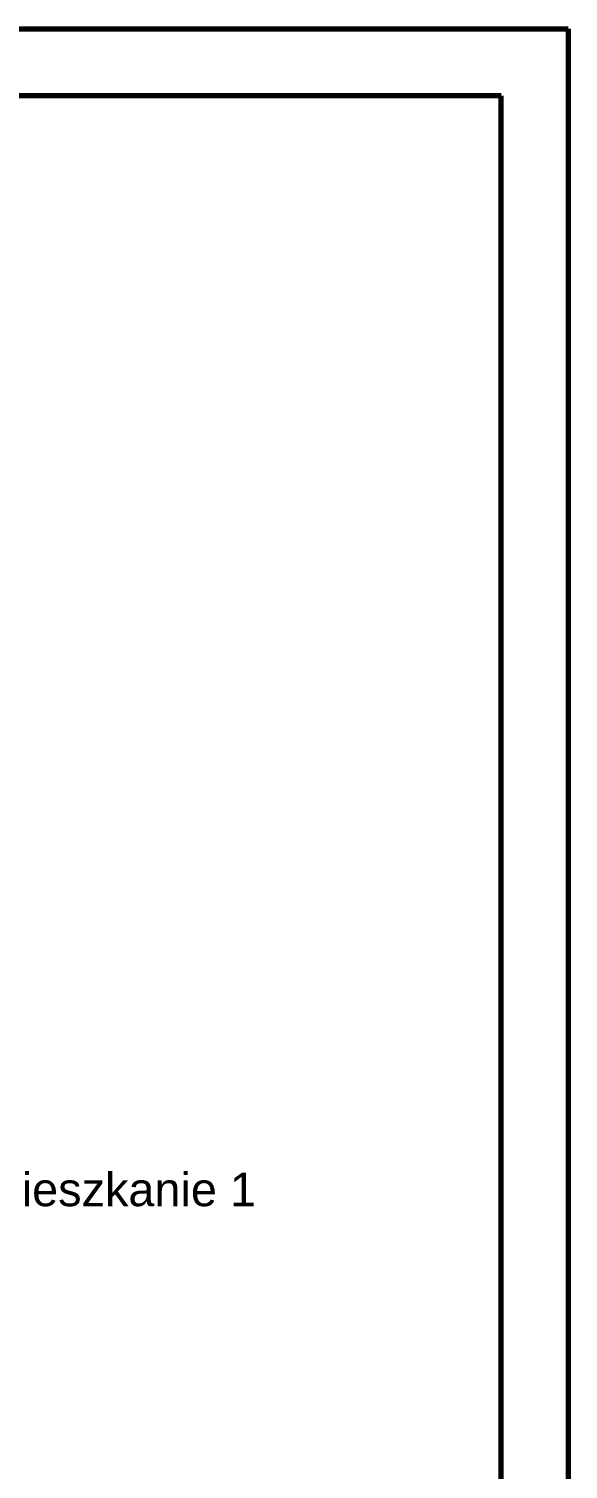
# Model space of a CAD drawing. Header units: millimetres. Extents: x 135 to 13042, y 991 to 8969.
# Drawn here: x 3583 to 3985, y 7895 to 8969 of the extents above; entities that cross this region are included whole.
import ezdxf

# ---------------------------------------------------------------- set-up
doc = ezdxf.new("R2010")
doc.units = ezdxf.units.MM
doc.styles.get("Standard").update_dxf_attribs({"font": 'arial.ttf'})

msp = doc.modelspace()

# ---------------------------------------------------------------- linework, layer by layer
at = {"linetype": 'ByBlock', "lineweight": 70}
for p, q in [((3985.4, 8968.6), (3985.4, 4768.6)), ((3935.4, 8918.6), (885.4, 8918.6)), ((3935.4, 4818.6), (3935.4, 8918.6))]:
    msp.add_line(p, q, dxfattribs=at)
msp.add_lwpolyline([(785.4, 4768.6), (785.4, 8968.6), (3985.4, 8968.6)], dxfattribs=at)

# ---------------------------------------------------------------- texts
at = {"lineweight": 35, "insert": (3548.8, 8115.8), "char_height": 25, "attachment_point": 1}
msp.add_mtext_dynamic_manual_height_columns('mieszkanie 1', width=263.549, gutter_width=125, heights=[37.9], dxfattribs=at)

doc.saveas('drawing.dxf')
